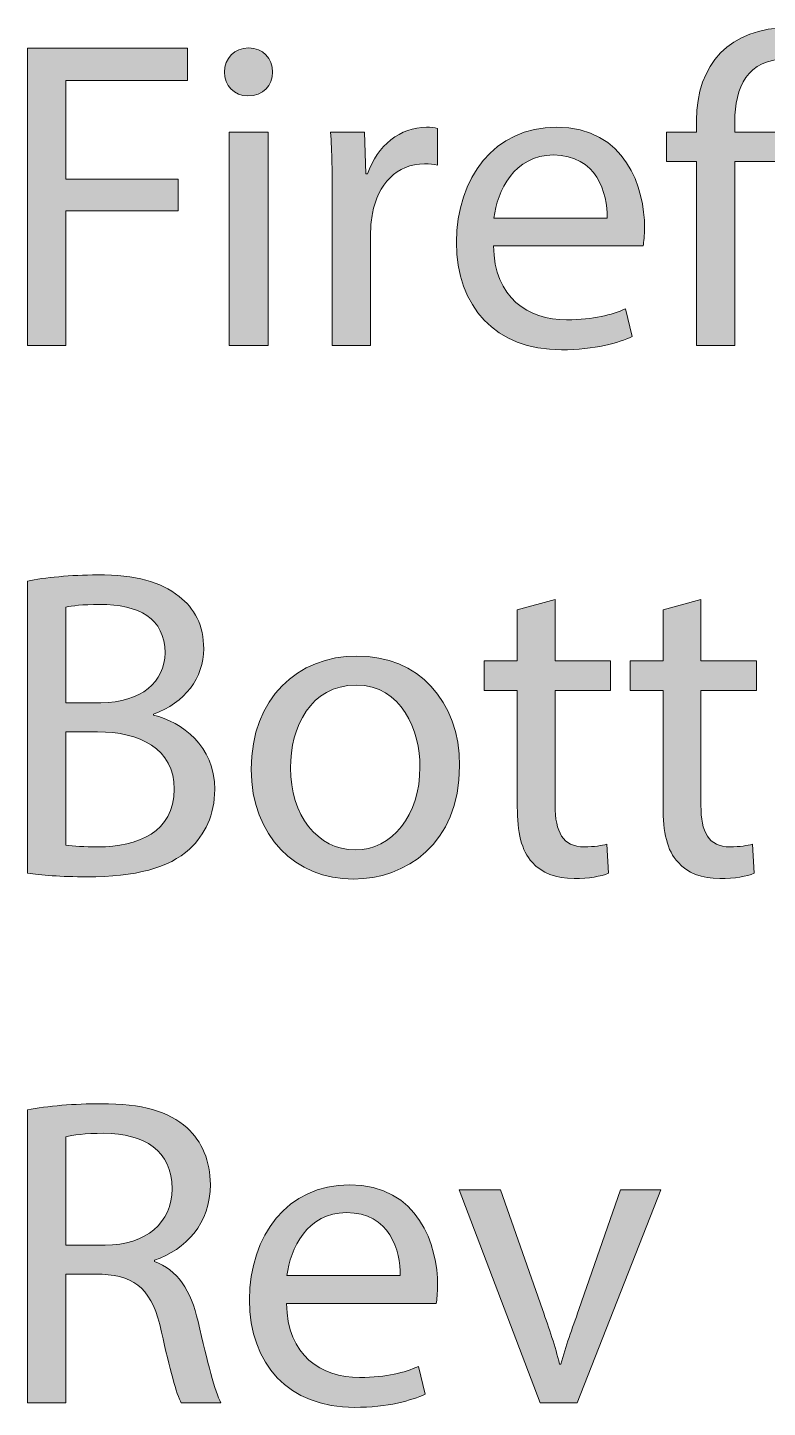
# Model space of a CAD drawing. Header units: inches. Extents: x -4.7 to 7.3, y 13.1 to 25.1.
# Drawn here: x 0.718 to 1.231, y 22.194 to 23.151 of the extents above; entities that cross this region are included whole.
import ezdxf

# ---------------------------------------------------------------- set-up
doc = ezdxf.new("R2010")
doc.units = ezdxf.units.IN
doc.header["$MEASUREMENT"] = 0
doc.layers.add('Score', color=7, linetype='Continuous')

# ---------------------------------------------------------------- blocks, each defined once
blk = doc.blocks.new('block 2')
at = {"layer": 'Score'}
h = blk.add_hatch(color=250, dxfattribs=at)
h.dxf.hatch_style = 2
edge = h.paths.add_edge_path()
edge.add_spline(control_points=[(1.18181, 22.93056), (1.18181, 22.93056), (1.18181, 23.05799), (1.18181, 23.05799), (1.18181, 23.05799), (1.16103, 23.05799), (1.16103, 23.05799), (1.16103, 23.05799), (1.16103, 23.07846), (1.16103, 23.07846), (1.16103, 23.07846), (1.18181, 23.07846), (1.18181, 23.07846), (1.18181, 23.07846), (1.18181, 23.08641), (1.18181, 23.08641), (1.18181, 23.12553), (1.20473, 23.15089), (1.24629, 23.15089), (1.26004, 23.15089), (1.27624, 23.14661), (1.28388, 23.14111), (1.28388, 23.14111), (1.27624, 23.12064), (1.27624, 23.12064), (1.26982, 23.12522), (1.25821, 23.1292), (1.24507, 23.1292), (1.21665, 23.1292), (1.2084, 23.10933), (1.2084, 23.0858), (1.2084, 23.0858), (1.2084, 23.07846), (1.2084, 23.07846), (1.2084, 23.07846), (1.29427, 23.07846), (1.29427, 23.07846), (1.29427, 23.07846), (1.29427, 22.93056), (1.29427, 22.93056), (1.29427, 22.93056), (1.26769, 22.93056), (1.26769, 22.93056), (1.26769, 22.93056), (1.26769, 23.05799), (1.26769, 23.05799), (1.26769, 23.05799), (1.2084, 23.05799), (1.2084, 23.05799), (1.2084, 23.05799), (1.2084, 22.93056), (1.2084, 22.93056), (1.2084, 22.93056), (1.18181, 22.93056), (1.18181, 22.93056)], knot_values=[0, 0, 0, 0, 1, 1, 1, 2, 2, 2, 3, 3, 3, 4, 4, 4, 5, 5, 5, 6, 6, 6, 7, 7, 7, 8, 8, 8, 9, 9, 9, 10, 10, 10, 11, 11, 11, 12, 12, 12, 13, 13, 13, 14, 14, 14, 15, 15, 15, 16, 16, 16, 17, 17, 17, 18, 18, 18, 18], degree=3, periodic=1)
h = blk.add_hatch(color=250, dxfattribs=at)
h.dxf.hatch_style = 2
h.paths.add_polyline_path([(0.71767, 23.13653), (0.8286, 23.13653), (0.8286, 23.11422), (0.74426, 23.11422), (0.74426, 23.04577), (0.82218, 23.04577), (0.82218, 23.02376), (0.74426, 23.02376), (0.74426, 22.93056), (0.71767, 22.93056)])
h = blk.add_hatch(color=250, dxfattribs=at)
h.dxf.hatch_style = 2
edge = h.paths.add_edge_path()
edge.add_spline(control_points=[(0.88757, 23.12003), (0.88787, 23.11086), (0.88114, 23.10352), (0.87045, 23.10352), (0.86098, 23.10352), (0.85425, 23.11086), (0.85425, 23.12003), (0.85425, 23.1295), (0.86128, 23.13683), (0.87106, 23.13683), (0.88114, 23.13683), (0.88757, 23.1295), (0.88757, 23.12003)], knot_values=[0, 0, 0, 0, 1, 1, 1, 2, 2, 2, 3, 3, 3, 4, 4, 4, 4], degree=3, periodic=1)
h.paths.add_polyline_path([(0.85762, 22.93056), (0.85762, 23.07846), (0.88451, 23.07846), (0.88451, 22.93056)])
h = blk.add_hatch(color=250, dxfattribs=at)
h.dxf.hatch_style = 2
edge = h.paths.add_edge_path()
edge.add_spline(control_points=[(0.92912, 23.03232), (0.92912, 23.04974), (0.92881, 23.06471), (0.92789, 23.07846), (0.92789, 23.07846), (0.95142, 23.07846), (0.95142, 23.07846), (0.95142, 23.07846), (0.95234, 23.04943), (0.95234, 23.04943), (0.95234, 23.04943), (0.95357, 23.04943), (0.95357, 23.04943), (0.96029, 23.0693), (0.97648, 23.08183), (0.99451, 23.08183), (0.99757, 23.08183), (0.99971, 23.08152), (1.00216, 23.08091), (1.00216, 23.08091), (1.00216, 23.05555), (1.00216, 23.05555), (0.9994, 23.05616), (0.99665, 23.05646), (0.99299, 23.05646), (0.97404, 23.05646), (0.96059, 23.0421), (0.95692, 23.02193), (0.95631, 23.01826), (0.9557, 23.01398), (0.9557, 23.0094), (0.9557, 23.0094), (0.9557, 22.93056), (0.9557, 22.93056), (0.9557, 22.93056), (0.92912, 22.93056), (0.92912, 22.93056), (0.92912, 22.93056), (0.92912, 23.03232), (0.92912, 23.03232)], knot_values=[0, 0, 0, 0, 1, 1, 1, 2, 2, 2, 3, 3, 3, 4, 4, 4, 5, 5, 5, 6, 6, 6, 7, 7, 7, 8, 8, 8, 9, 9, 9, 10, 10, 10, 11, 11, 11, 12, 12, 12, 13, 13, 13, 13], degree=3, periodic=1)
h = blk.add_hatch(color=250, dxfattribs=at)
h.dxf.hatch_style = 2
edge = h.paths.add_edge_path()
edge.add_spline(control_points=[(1.04095, 22.99962), (1.04156, 22.96326), (1.06479, 22.94828), (1.09168, 22.94828), (1.11093, 22.94828), (1.12255, 22.95164), (1.13263, 22.95592), (1.13263, 22.95592), (1.13721, 22.93667), (1.13721, 22.93667), (1.12774, 22.93239), (1.11155, 22.9275), (1.08801, 22.9275), (1.04248, 22.9275), (1.01528, 22.95745), (1.01528, 23.00207), (1.01528, 23.04669), (1.04156, 23.08183), (1.08466, 23.08183), (1.13293, 23.08183), (1.14577, 23.03935), (1.14577, 23.01215), (1.14577, 23.00665), (1.14516, 23.00237), (1.14486, 22.99962), (1.14486, 22.99962), (1.04095, 22.99962), (1.04095, 22.99962)], knot_values=[0, 0, 0, 0, 1, 1, 1, 2, 2, 2, 3, 3, 3, 4, 4, 4, 5, 5, 5, 6, 6, 6, 7, 7, 7, 8, 8, 8, 9, 9, 9, 9], degree=3, periodic=1)
edge = h.paths.add_edge_path()
edge.add_spline(control_points=[(1.1198, 23.01887), (1.1201, 23.03599), (1.11277, 23.06257), (1.08251, 23.06257), (1.05532, 23.06257), (1.0434, 23.03752), (1.04126, 23.01887), (1.04126, 23.01887), (1.1198, 23.01887), (1.1198, 23.01887)], knot_values=[0, 0, 0, 0, 1, 1, 1, 2, 2, 2, 3, 3, 3, 3], degree=3, periodic=1)
h = blk.add_hatch(color=250, dxfattribs=at)
h.dxf.hatch_style = 2
edge = h.paths.add_edge_path()
edge.add_spline(control_points=[(0.71767, 22.76712), (0.72928, 22.76956), (0.74762, 22.77139), (0.76626, 22.77139), (0.79285, 22.77139), (0.80996, 22.76681), (0.82279, 22.75642), (0.83349, 22.74847), (0.83991, 22.73625), (0.83991, 22.72005), (0.83991, 22.70019), (0.82677, 22.68277), (0.80507, 22.67483), (0.80507, 22.67483), (0.80507, 22.67421), (0.80507, 22.67421), (0.82463, 22.66933), (0.84755, 22.65312), (0.84755, 22.62257), (0.84755, 22.60484), (0.84052, 22.5914), (0.83013, 22.58131), (0.81577, 22.56817), (0.79254, 22.56206), (0.75892, 22.56206), (0.74059, 22.56206), (0.72654, 22.56328), (0.71767, 22.5645), (0.71767, 22.5645), (0.71767, 22.76712), (0.71767, 22.76712)], knot_values=[0, 0, 0, 0, 1, 1, 1, 2, 2, 2, 3, 3, 3, 4, 4, 4, 5, 5, 5, 6, 6, 6, 7, 7, 7, 8, 8, 8, 9, 9, 9, 10, 10, 10, 10], degree=3, periodic=1)
edge = h.paths.add_edge_path()
edge.add_spline(control_points=[(0.74426, 22.68277), (0.74426, 22.68277), (0.7684, 22.68277), (0.7684, 22.68277), (0.79652, 22.68277), (0.81302, 22.69744), (0.81302, 22.7173), (0.81302, 22.74144), (0.79468, 22.75092), (0.76779, 22.75092), (0.75556, 22.75092), (0.74854, 22.75), (0.74426, 22.74908), (0.74426, 22.74908), (0.74426, 22.68277), (0.74426, 22.68277)], knot_values=[0, 0, 0, 0, 1, 1, 1, 2, 2, 2, 3, 3, 3, 4, 4, 4, 5, 5, 5, 5], degree=3, periodic=1)
edge = h.paths.add_edge_path()
edge.add_spline(control_points=[(0.74426, 22.58406), (0.74945, 22.58314), (0.75709, 22.58284), (0.76657, 22.58284), (0.79407, 22.58284), (0.81944, 22.59292), (0.81944, 22.62287), (0.81944, 22.65099), (0.79529, 22.6626), (0.76626, 22.6626), (0.76626, 22.6626), (0.74426, 22.6626), (0.74426, 22.6626), (0.74426, 22.6626), (0.74426, 22.58406), (0.74426, 22.58406)], knot_values=[0, 0, 0, 0, 1, 1, 1, 2, 2, 2, 3, 3, 3, 4, 4, 4, 5, 5, 5, 5], degree=3, periodic=1)
h = blk.add_hatch(color=250, dxfattribs=at)
h.dxf.hatch_style = 2
edge = h.paths.add_edge_path()
edge.add_spline(control_points=[(1.08373, 22.75428), (1.08373, 22.75428), (1.08373, 22.7118), (1.08373, 22.7118), (1.08373, 22.7118), (1.12223, 22.7118), (1.12223, 22.7118), (1.12223, 22.7118), (1.12223, 22.69132), (1.12223, 22.69132), (1.12223, 22.69132), (1.08373, 22.69132), (1.08373, 22.69132), (1.08373, 22.69132), (1.08373, 22.61157), (1.08373, 22.61157), (1.08373, 22.59323), (1.08892, 22.58284), (1.1039, 22.58284), (1.11093, 22.58284), (1.11612, 22.58375), (1.11948, 22.58467), (1.11948, 22.58467), (1.12071, 22.5645), (1.12071, 22.5645), (1.11551, 22.56236), (1.10726, 22.56083), (1.09687, 22.56083), (1.08434, 22.56083), (1.07425, 22.56481), (1.06784, 22.57214), (1.06019, 22.58008), (1.05745, 22.59323), (1.05745, 22.61065), (1.05745, 22.61065), (1.05745, 22.69132), (1.05745, 22.69132), (1.05745, 22.69132), (1.03453, 22.69132), (1.03453, 22.69132), (1.03453, 22.69132), (1.03453, 22.7118), (1.03453, 22.7118), (1.03453, 22.7118), (1.05745, 22.7118), (1.05745, 22.7118), (1.05745, 22.7118), (1.05745, 22.74725), (1.05745, 22.74725), (1.05745, 22.74725), (1.08373, 22.75428), (1.08373, 22.75428)], knot_values=[0, 0, 0, 0, 1, 1, 1, 2, 2, 2, 3, 3, 3, 4, 4, 4, 5, 5, 5, 6, 6, 6, 7, 7, 7, 8, 8, 8, 9, 9, 9, 10, 10, 10, 11, 11, 11, 12, 12, 12, 13, 13, 13, 14, 14, 14, 15, 15, 15, 16, 16, 16, 17, 17, 17, 17], degree=3, periodic=1)
h = blk.add_hatch(color=250, dxfattribs=at)
h.dxf.hatch_style = 2
edge = h.paths.add_edge_path()
edge.add_spline(control_points=[(1.18486, 22.75428), (1.18486, 22.75428), (1.18486, 22.7118), (1.18486, 22.7118), (1.18486, 22.7118), (1.22337, 22.7118), (1.22337, 22.7118), (1.22337, 22.7118), (1.22337, 22.69132), (1.22337, 22.69132), (1.22337, 22.69132), (1.18486, 22.69132), (1.18486, 22.69132), (1.18486, 22.69132), (1.18486, 22.61157), (1.18486, 22.61157), (1.18486, 22.59323), (1.19006, 22.58284), (1.20503, 22.58284), (1.21206, 22.58284), (1.21726, 22.58375), (1.22062, 22.58467), (1.22062, 22.58467), (1.22184, 22.5645), (1.22184, 22.5645), (1.21665, 22.56236), (1.20839, 22.56083), (1.198, 22.56083), (1.18547, 22.56083), (1.17539, 22.56481), (1.16897, 22.57214), (1.16133, 22.58008), (1.15858, 22.59323), (1.15858, 22.61065), (1.15858, 22.61065), (1.15858, 22.69132), (1.15858, 22.69132), (1.15858, 22.69132), (1.13566, 22.69132), (1.13566, 22.69132), (1.13566, 22.69132), (1.13566, 22.7118), (1.13566, 22.7118), (1.13566, 22.7118), (1.15858, 22.7118), (1.15858, 22.7118), (1.15858, 22.7118), (1.15858, 22.74725), (1.15858, 22.74725), (1.15858, 22.74725), (1.18486, 22.75428), (1.18486, 22.75428)], knot_values=[0, 0, 0, 0, 1, 1, 1, 2, 2, 2, 3, 3, 3, 4, 4, 4, 5, 5, 5, 6, 6, 6, 7, 7, 7, 8, 8, 8, 9, 9, 9, 10, 10, 10, 11, 11, 11, 12, 12, 12, 13, 13, 13, 14, 14, 14, 15, 15, 15, 16, 16, 16, 17, 17, 17, 17], degree=3, periodic=1)
h = blk.add_hatch(color=250, dxfattribs=at)
h.dxf.hatch_style = 2
edge = h.paths.add_edge_path()
edge.add_spline(control_points=[(1.01744, 22.63907), (1.01744, 22.58436), (0.97954, 22.56053), (0.94379, 22.56053), (0.90375, 22.56053), (0.87288, 22.58986), (0.87288, 22.63662), (0.87288, 22.68613), (0.90528, 22.71516), (0.94623, 22.71516), (0.98871, 22.71516), (1.01744, 22.6843), (1.01744, 22.63907)], knot_values=[0, 0, 0, 0, 1, 1, 1, 2, 2, 2, 3, 3, 3, 4, 4, 4, 4], degree=3, periodic=1)
edge = h.paths.add_edge_path()
edge.add_spline(control_points=[(0.90009, 22.63754), (0.90009, 22.60514), (0.91873, 22.5807), (0.94501, 22.5807), (0.97068, 22.5807), (0.98993, 22.60484), (0.98993, 22.63815), (0.98993, 22.66321), (0.9774, 22.69499), (0.94562, 22.69499), (0.91384, 22.69499), (0.90009, 22.66566), (0.90009, 22.63754)], knot_values=[0, 0, 0, 0, 1, 1, 1, 2, 2, 2, 3, 3, 3, 4, 4, 4, 4], degree=3, periodic=1)
h = blk.add_hatch(color=250, dxfattribs=at)
h.dxf.hatch_style = 2
edge = h.paths.add_edge_path()
edge.add_spline(control_points=[(0.71767, 22.40045), (0.73112, 22.4032), (0.75037, 22.40472), (0.7687, 22.40472), (0.79713, 22.40472), (0.81546, 22.39953), (0.82829, 22.38792), (0.83869, 22.37875), (0.8445, 22.36469), (0.8445, 22.3488), (0.8445, 22.3216), (0.82738, 22.30358), (0.80568, 22.29624), (0.80568, 22.29624), (0.80568, 22.29532), (0.80568, 22.29532), (0.82157, 22.28982), (0.83105, 22.27515), (0.83594, 22.25376), (0.84266, 22.22504), (0.84755, 22.20517), (0.85183, 22.19722), (0.85183, 22.19722), (0.82433, 22.19722), (0.82433, 22.19722), (0.82096, 22.20303), (0.81638, 22.22076), (0.81057, 22.24643), (0.80446, 22.27485), (0.79346, 22.28554), (0.76931, 22.28646), (0.76931, 22.28646), (0.74426, 22.28646), (0.74426, 22.28646), (0.74426, 22.28646), (0.74426, 22.19722), (0.74426, 22.19722), (0.74426, 22.19722), (0.71767, 22.19722), (0.71767, 22.19722), (0.71767, 22.19722), (0.71767, 22.40045), (0.71767, 22.40045)], knot_values=[0, 0, 0, 0, 1, 1, 1, 2, 2, 2, 3, 3, 3, 4, 4, 4, 5, 5, 5, 6, 6, 6, 7, 7, 7, 8, 8, 8, 9, 9, 9, 10, 10, 10, 11, 11, 11, 12, 12, 12, 13, 13, 13, 14, 14, 14, 14], degree=3, periodic=1)
edge = h.paths.add_edge_path()
edge.add_spline(control_points=[(0.74426, 22.30663), (0.74426, 22.30663), (0.77146, 22.30663), (0.77146, 22.30663), (0.79988, 22.30663), (0.81791, 22.32222), (0.81791, 22.34574), (0.81791, 22.37233), (0.79865, 22.38395), (0.77054, 22.38425), (0.7577, 22.38425), (0.74854, 22.38303), (0.74426, 22.38181), (0.74426, 22.38181), (0.74426, 22.30663), (0.74426, 22.30663)], knot_values=[0, 0, 0, 0, 1, 1, 1, 2, 2, 2, 3, 3, 3, 4, 4, 4, 5, 5, 5, 5], degree=3, periodic=1)
h = blk.add_hatch(color=250, dxfattribs=at)
h.dxf.hatch_style = 2
edge = h.paths.add_edge_path()
edge.add_spline(control_points=[(0.89734, 22.26629), (0.89795, 22.22993), (0.92117, 22.21495), (0.94807, 22.21495), (0.96732, 22.21495), (0.97893, 22.21831), (0.98901, 22.22259), (0.98901, 22.22259), (0.9936, 22.20334), (0.9936, 22.20334), (0.98412, 22.19906), (0.96793, 22.19417), (0.9444, 22.19417), (0.89886, 22.19417), (0.87166, 22.22412), (0.87166, 22.26874), (0.87166, 22.31335), (0.89795, 22.3485), (0.94104, 22.3485), (0.98932, 22.3485), (1.00216, 22.30602), (1.00216, 22.27882), (1.00216, 22.27332), (1.00155, 22.26904), (1.00124, 22.26629), (1.00124, 22.26629), (0.89734, 22.26629), (0.89734, 22.26629)], knot_values=[0, 0, 0, 0, 1, 1, 1, 2, 2, 2, 3, 3, 3, 4, 4, 4, 5, 5, 5, 6, 6, 6, 7, 7, 7, 8, 8, 8, 9, 9, 9, 9], degree=3, periodic=1)
edge = h.paths.add_edge_path()
edge.add_spline(control_points=[(0.97618, 22.28554), (0.97649, 22.30266), (0.96915, 22.32924), (0.9389, 22.32924), (0.9117, 22.32924), (0.89978, 22.30419), (0.89764, 22.28554), (0.89764, 22.28554), (0.97618, 22.28554), (0.97618, 22.28554)], knot_values=[0, 0, 0, 0, 1, 1, 1, 2, 2, 2, 3, 3, 3, 3], degree=3, periodic=1)
h = blk.add_hatch(color=250, dxfattribs=at)
h.dxf.hatch_style = 2
edge = h.paths.add_edge_path()
edge.add_spline(control_points=[(1.04584, 22.34513), (1.04584, 22.34513), (1.07487, 22.26201), (1.07487, 22.26201), (1.07976, 22.24856), (1.08373, 22.23634), (1.08679, 22.22412), (1.08679, 22.22412), (1.0877, 22.22412), (1.0877, 22.22412), (1.09106, 22.23634), (1.09534, 22.24856), (1.10023, 22.26201), (1.10023, 22.26201), (1.12896, 22.34513), (1.12896, 22.34513), (1.12896, 22.34513), (1.15707, 22.34513), (1.15707, 22.34513), (1.15707, 22.34513), (1.09901, 22.19722), (1.09901, 22.19722), (1.09901, 22.19722), (1.07334, 22.19722), (1.07334, 22.19722), (1.07334, 22.19722), (1.01711, 22.34513), (1.01711, 22.34513), (1.01711, 22.34513), (1.04584, 22.34513), (1.04584, 22.34513)], knot_values=[0, 0, 0, 0, 1, 1, 1, 2, 2, 2, 3, 3, 3, 4, 4, 4, 5, 5, 5, 6, 6, 6, 7, 7, 7, 8, 8, 8, 9, 9, 9, 10, 10, 10, 10], degree=3, periodic=1)
at = {"layer": 'Score', "lineweight": 0}
for points in [[(0.71767, 23.13653), (0.8286, 23.13653), (0.8286, 23.11422), (0.74426, 23.11422), (0.74426, 23.04577), (0.82218, 23.04577), (0.82218, 23.02376), (0.74426, 23.02376), (0.74426, 22.93056), (0.71767, 22.93056), (0.71767, 23.13653)], [(0.85762, 22.93056), (0.85762, 23.07846), (0.88451, 23.07846), (0.88451, 22.93056), (0.85762, 22.93056)]]:
    blk.add_lwpolyline(points, dxfattribs=at)
for points, knots in [([(1.18181, 22.93056), (1.18181, 22.93056), (1.18181, 23.05799), (1.18181, 23.05799), (1.18181, 23.05799), (1.16103, 23.05799), (1.16103, 23.05799), (1.16103, 23.05799), (1.16103, 23.07846), (1.16103, 23.07846), (1.16103, 23.07846), (1.18181, 23.07846), (1.18181, 23.07846), (1.18181, 23.07846), (1.18181, 23.08641), (1.18181, 23.08641), (1.18181, 23.12553), (1.20473, 23.15089), (1.24629, 23.15089), (1.26004, 23.15089), (1.27624, 23.14661), (1.28388, 23.14111), (1.28388, 23.14111), (1.27624, 23.12064), (1.27624, 23.12064), (1.26982, 23.12522), (1.25821, 23.1292), (1.24507, 23.1292), (1.21665, 23.1292), (1.2084, 23.10933), (1.2084, 23.0858), (1.2084, 23.0858), (1.2084, 23.07846), (1.2084, 23.07846), (1.2084, 23.07846), (1.29427, 23.07846), (1.29427, 23.07846), (1.29427, 23.07846), (1.29427, 22.93056), (1.29427, 22.93056), (1.29427, 22.93056), (1.26769, 22.93056), (1.26769, 22.93056), (1.26769, 22.93056), (1.26769, 23.05799), (1.26769, 23.05799), (1.26769, 23.05799), (1.2084, 23.05799), (1.2084, 23.05799), (1.2084, 23.05799), (1.2084, 22.93056), (1.2084, 22.93056), (1.2084, 22.93056), (1.18181, 22.93056), (1.18181, 22.93056)], [0, 0, 0, 0, 1, 1, 1, 2, 2, 2, 3, 3, 3, 4, 4, 4, 5, 5, 5, 6, 6, 6, 7, 7, 7, 8, 8, 8, 9, 9, 9, 10, 10, 10, 11, 11, 11, 12, 12, 12, 13, 13, 13, 14, 14, 14, 15, 15, 15, 16, 16, 16, 17, 17, 17, 18, 18, 18, 18]), ([(0.88757, 23.12003), (0.88787, 23.11086), (0.88114, 23.10352), (0.87045, 23.10352), (0.86098, 23.10352), (0.85425, 23.11086), (0.85425, 23.12003), (0.85425, 23.1295), (0.86128, 23.13683), (0.87106, 23.13683), (0.88114, 23.13683), (0.88757, 23.1295), (0.88757, 23.12003)], [0, 0, 0, 0, 1, 1, 1, 2, 2, 2, 3, 3, 3, 4, 4, 4, 4]), ([(0.92912, 23.03232), (0.92912, 23.04974), (0.92881, 23.06471), (0.92789, 23.07846), (0.92789, 23.07846), (0.95142, 23.07846), (0.95142, 23.07846), (0.95142, 23.07846), (0.95234, 23.04943), (0.95234, 23.04943), (0.95234, 23.04943), (0.95357, 23.04943), (0.95357, 23.04943), (0.96029, 23.0693), (0.97648, 23.08183), (0.99451, 23.08183), (0.99757, 23.08183), (0.99971, 23.08152), (1.00216, 23.08091), (1.00216, 23.08091), (1.00216, 23.05555), (1.00216, 23.05555), (0.9994, 23.05616), (0.99665, 23.05646), (0.99299, 23.05646), (0.97404, 23.05646), (0.96059, 23.0421), (0.95692, 23.02193), (0.95631, 23.01826), (0.9557, 23.01398), (0.9557, 23.0094), (0.9557, 23.0094), (0.9557, 22.93056), (0.9557, 22.93056), (0.9557, 22.93056), (0.92912, 22.93056), (0.92912, 22.93056), (0.92912, 22.93056), (0.92912, 23.03232), (0.92912, 23.03232)], [0, 0, 0, 0, 1, 1, 1, 2, 2, 2, 3, 3, 3, 4, 4, 4, 5, 5, 5, 6, 6, 6, 7, 7, 7, 8, 8, 8, 9, 9, 9, 10, 10, 10, 11, 11, 11, 12, 12, 12, 13, 13, 13, 13]), ([(1.04095, 22.99962), (1.04156, 22.96326), (1.06479, 22.94828), (1.09168, 22.94828), (1.11093, 22.94828), (1.12255, 22.95164), (1.13263, 22.95592), (1.13263, 22.95592), (1.13721, 22.93667), (1.13721, 22.93667), (1.12774, 22.93239), (1.11155, 22.9275), (1.08801, 22.9275), (1.04248, 22.9275), (1.01528, 22.95745), (1.01528, 23.00207), (1.01528, 23.04669), (1.04156, 23.08183), (1.08466, 23.08183), (1.13293, 23.08183), (1.14577, 23.03935), (1.14577, 23.01215), (1.14577, 23.00665), (1.14516, 23.00237), (1.14486, 22.99962), (1.14486, 22.99962), (1.04095, 22.99962), (1.04095, 22.99962)], [0, 0, 0, 0, 1, 1, 1, 2, 2, 2, 3, 3, 3, 4, 4, 4, 5, 5, 5, 6, 6, 6, 7, 7, 7, 8, 8, 8, 9, 9, 9, 9]), ([(1.1198, 23.01887), (1.1201, 23.03599), (1.11277, 23.06257), (1.08251, 23.06257), (1.05532, 23.06257), (1.0434, 23.03752), (1.04126, 23.01887), (1.04126, 23.01887), (1.1198, 23.01887), (1.1198, 23.01887)], [0, 0, 0, 0, 1, 1, 1, 2, 2, 2, 3, 3, 3, 3]), ([(0.71767, 22.76712), (0.72928, 22.76956), (0.74762, 22.77139), (0.76626, 22.77139), (0.79285, 22.77139), (0.80996, 22.76681), (0.82279, 22.75642), (0.83349, 22.74847), (0.83991, 22.73625), (0.83991, 22.72005), (0.83991, 22.70019), (0.82677, 22.68277), (0.80507, 22.67483), (0.80507, 22.67483), (0.80507, 22.67421), (0.80507, 22.67421), (0.82463, 22.66933), (0.84755, 22.65312), (0.84755, 22.62257), (0.84755, 22.60484), (0.84052, 22.5914), (0.83013, 22.58131), (0.81577, 22.56817), (0.79254, 22.56206), (0.75892, 22.56206), (0.74059, 22.56206), (0.72654, 22.56328), (0.71767, 22.5645), (0.71767, 22.5645), (0.71767, 22.76712), (0.71767, 22.76712)], [0, 0, 0, 0, 1, 1, 1, 2, 2, 2, 3, 3, 3, 4, 4, 4, 5, 5, 5, 6, 6, 6, 7, 7, 7, 8, 8, 8, 9, 9, 9, 10, 10, 10, 10]), ([(1.08373, 22.75428), (1.08373, 22.75428), (1.08373, 22.7118), (1.08373, 22.7118), (1.08373, 22.7118), (1.12223, 22.7118), (1.12223, 22.7118), (1.12223, 22.7118), (1.12223, 22.69132), (1.12223, 22.69132), (1.12223, 22.69132), (1.08373, 22.69132), (1.08373, 22.69132), (1.08373, 22.69132), (1.08373, 22.61157), (1.08373, 22.61157), (1.08373, 22.59323), (1.08892, 22.58284), (1.1039, 22.58284), (1.11093, 22.58284), (1.11612, 22.58375), (1.11948, 22.58467), (1.11948, 22.58467), (1.12071, 22.5645), (1.12071, 22.5645), (1.11551, 22.56236), (1.10726, 22.56083), (1.09687, 22.56083), (1.08434, 22.56083), (1.07425, 22.56481), (1.06784, 22.57214), (1.06019, 22.58008), (1.05745, 22.59323), (1.05745, 22.61065), (1.05745, 22.61065), (1.05745, 22.69132), (1.05745, 22.69132), (1.05745, 22.69132), (1.03453, 22.69132), (1.03453, 22.69132), (1.03453, 22.69132), (1.03453, 22.7118), (1.03453, 22.7118), (1.03453, 22.7118), (1.05745, 22.7118), (1.05745, 22.7118), (1.05745, 22.7118), (1.05745, 22.74725), (1.05745, 22.74725), (1.05745, 22.74725), (1.08373, 22.75428), (1.08373, 22.75428)], [0, 0, 0, 0, 1, 1, 1, 2, 2, 2, 3, 3, 3, 4, 4, 4, 5, 5, 5, 6, 6, 6, 7, 7, 7, 8, 8, 8, 9, 9, 9, 10, 10, 10, 11, 11, 11, 12, 12, 12, 13, 13, 13, 14, 14, 14, 15, 15, 15, 16, 16, 16, 17, 17, 17, 17]), ([(1.18486, 22.75428), (1.18486, 22.75428), (1.18486, 22.7118), (1.18486, 22.7118), (1.18486, 22.7118), (1.22337, 22.7118), (1.22337, 22.7118), (1.22337, 22.7118), (1.22337, 22.69132), (1.22337, 22.69132), (1.22337, 22.69132), (1.18486, 22.69132), (1.18486, 22.69132), (1.18486, 22.69132), (1.18486, 22.61157), (1.18486, 22.61157), (1.18486, 22.59323), (1.19006, 22.58284), (1.20503, 22.58284), (1.21206, 22.58284), (1.21726, 22.58375), (1.22062, 22.58467), (1.22062, 22.58467), (1.22184, 22.5645), (1.22184, 22.5645), (1.21665, 22.56236), (1.20839, 22.56083), (1.198, 22.56083), (1.18547, 22.56083), (1.17539, 22.56481), (1.16897, 22.57214), (1.16133, 22.58008), (1.15858, 22.59323), (1.15858, 22.61065), (1.15858, 22.61065), (1.15858, 22.69132), (1.15858, 22.69132), (1.15858, 22.69132), (1.13566, 22.69132), (1.13566, 22.69132), (1.13566, 22.69132), (1.13566, 22.7118), (1.13566, 22.7118), (1.13566, 22.7118), (1.15858, 22.7118), (1.15858, 22.7118), (1.15858, 22.7118), (1.15858, 22.74725), (1.15858, 22.74725), (1.15858, 22.74725), (1.18486, 22.75428), (1.18486, 22.75428)], [0, 0, 0, 0, 1, 1, 1, 2, 2, 2, 3, 3, 3, 4, 4, 4, 5, 5, 5, 6, 6, 6, 7, 7, 7, 8, 8, 8, 9, 9, 9, 10, 10, 10, 11, 11, 11, 12, 12, 12, 13, 13, 13, 14, 14, 14, 15, 15, 15, 16, 16, 16, 17, 17, 17, 17]), ([(0.74426, 22.68277), (0.74426, 22.68277), (0.7684, 22.68277), (0.7684, 22.68277), (0.79652, 22.68277), (0.81302, 22.69744), (0.81302, 22.7173), (0.81302, 22.74144), (0.79468, 22.75092), (0.76779, 22.75092), (0.75556, 22.75092), (0.74854, 22.75), (0.74426, 22.74908), (0.74426, 22.74908), (0.74426, 22.68277), (0.74426, 22.68277)], [0, 0, 0, 0, 1, 1, 1, 2, 2, 2, 3, 3, 3, 4, 4, 4, 5, 5, 5, 5]), ([(1.01744, 22.63907), (1.01744, 22.58436), (0.97954, 22.56053), (0.94379, 22.56053), (0.90375, 22.56053), (0.87288, 22.58986), (0.87288, 22.63662), (0.87288, 22.68613), (0.90528, 22.71516), (0.94623, 22.71516), (0.98871, 22.71516), (1.01744, 22.6843), (1.01744, 22.63907)], [0, 0, 0, 0, 1, 1, 1, 2, 2, 2, 3, 3, 3, 4, 4, 4, 4]), ([(0.90009, 22.63754), (0.90009, 22.60514), (0.91873, 22.5807), (0.94501, 22.5807), (0.97068, 22.5807), (0.98993, 22.60484), (0.98993, 22.63815), (0.98993, 22.66321), (0.9774, 22.69499), (0.94562, 22.69499), (0.91384, 22.69499), (0.90009, 22.66566), (0.90009, 22.63754)], [0, 0, 0, 0, 1, 1, 1, 2, 2, 2, 3, 3, 3, 4, 4, 4, 4]), ([(0.74426, 22.58406), (0.74945, 22.58314), (0.75709, 22.58284), (0.76657, 22.58284), (0.79407, 22.58284), (0.81944, 22.59292), (0.81944, 22.62287), (0.81944, 22.65099), (0.79529, 22.6626), (0.76626, 22.6626), (0.76626, 22.6626), (0.74426, 22.6626), (0.74426, 22.6626), (0.74426, 22.6626), (0.74426, 22.58406), (0.74426, 22.58406)], [0, 0, 0, 0, 1, 1, 1, 2, 2, 2, 3, 3, 3, 4, 4, 4, 5, 5, 5, 5]), ([(0.71767, 22.40045), (0.73112, 22.4032), (0.75037, 22.40472), (0.7687, 22.40472), (0.79713, 22.40472), (0.81546, 22.39953), (0.82829, 22.38792), (0.83869, 22.37875), (0.8445, 22.36469), (0.8445, 22.3488), (0.8445, 22.3216), (0.82738, 22.30358), (0.80568, 22.29624), (0.80568, 22.29624), (0.80568, 22.29532), (0.80568, 22.29532), (0.82157, 22.28982), (0.83105, 22.27515), (0.83594, 22.25376), (0.84266, 22.22504), (0.84755, 22.20517), (0.85183, 22.19722), (0.85183, 22.19722), (0.82433, 22.19722), (0.82433, 22.19722), (0.82096, 22.20303), (0.81638, 22.22076), (0.81057, 22.24643), (0.80446, 22.27485), (0.79346, 22.28554), (0.76931, 22.28646), (0.76931, 22.28646), (0.74426, 22.28646), (0.74426, 22.28646), (0.74426, 22.28646), (0.74426, 22.19722), (0.74426, 22.19722), (0.74426, 22.19722), (0.71767, 22.19722), (0.71767, 22.19722), (0.71767, 22.19722), (0.71767, 22.40045), (0.71767, 22.40045)], [0, 0, 0, 0, 1, 1, 1, 2, 2, 2, 3, 3, 3, 4, 4, 4, 5, 5, 5, 6, 6, 6, 7, 7, 7, 8, 8, 8, 9, 9, 9, 10, 10, 10, 11, 11, 11, 12, 12, 12, 13, 13, 13, 14, 14, 14, 14]), ([(0.74426, 22.30663), (0.74426, 22.30663), (0.77146, 22.30663), (0.77146, 22.30663), (0.79988, 22.30663), (0.81791, 22.32222), (0.81791, 22.34574), (0.81791, 22.37233), (0.79865, 22.38395), (0.77054, 22.38425), (0.7577, 22.38425), (0.74854, 22.38303), (0.74426, 22.38181), (0.74426, 22.38181), (0.74426, 22.30663), (0.74426, 22.30663)], [0, 0, 0, 0, 1, 1, 1, 2, 2, 2, 3, 3, 3, 4, 4, 4, 5, 5, 5, 5]), ([(0.89734, 22.26629), (0.89795, 22.22993), (0.92117, 22.21495), (0.94807, 22.21495), (0.96732, 22.21495), (0.97893, 22.21831), (0.98901, 22.22259), (0.98901, 22.22259), (0.9936, 22.20334), (0.9936, 22.20334), (0.98412, 22.19906), (0.96793, 22.19417), (0.9444, 22.19417), (0.89886, 22.19417), (0.87166, 22.22412), (0.87166, 22.26874), (0.87166, 22.31335), (0.89795, 22.3485), (0.94104, 22.3485), (0.98932, 22.3485), (1.00216, 22.30602), (1.00216, 22.27882), (1.00216, 22.27332), (1.00155, 22.26904), (1.00124, 22.26629), (1.00124, 22.26629), (0.89734, 22.26629), (0.89734, 22.26629)], [0, 0, 0, 0, 1, 1, 1, 2, 2, 2, 3, 3, 3, 4, 4, 4, 5, 5, 5, 6, 6, 6, 7, 7, 7, 8, 8, 8, 9, 9, 9, 9]), ([(1.04584, 22.34513), (1.04584, 22.34513), (1.07487, 22.26201), (1.07487, 22.26201), (1.07976, 22.24856), (1.08373, 22.23634), (1.08679, 22.22412), (1.08679, 22.22412), (1.0877, 22.22412), (1.0877, 22.22412), (1.09106, 22.23634), (1.09534, 22.24856), (1.10023, 22.26201), (1.10023, 22.26201), (1.12896, 22.34513), (1.12896, 22.34513), (1.12896, 22.34513), (1.15707, 22.34513), (1.15707, 22.34513), (1.15707, 22.34513), (1.09901, 22.19722), (1.09901, 22.19722), (1.09901, 22.19722), (1.07334, 22.19722), (1.07334, 22.19722), (1.07334, 22.19722), (1.01711, 22.34513), (1.01711, 22.34513), (1.01711, 22.34513), (1.04584, 22.34513), (1.04584, 22.34513)], [0, 0, 0, 0, 1, 1, 1, 2, 2, 2, 3, 3, 3, 4, 4, 4, 5, 5, 5, 6, 6, 6, 7, 7, 7, 8, 8, 8, 9, 9, 9, 10, 10, 10, 10]), ([(0.97618, 22.28554), (0.97649, 22.30266), (0.96915, 22.32924), (0.9389, 22.32924), (0.9117, 22.32924), (0.89978, 22.30419), (0.89764, 22.28554), (0.89764, 22.28554), (0.97618, 22.28554), (0.97618, 22.28554)], [0, 0, 0, 0, 1, 1, 1, 2, 2, 2, 3, 3, 3, 3])]:
    blk.add_open_spline(points, degree=3, knots=knots, dxfattribs=at)

msp = doc.modelspace()

# ---------------------------------------------------------------- block references
at = {"layer": 'Score'}
msp.add_blockref('block 2', (0, 0), dxfattribs=at)

doc.saveas('drawing.dxf')
